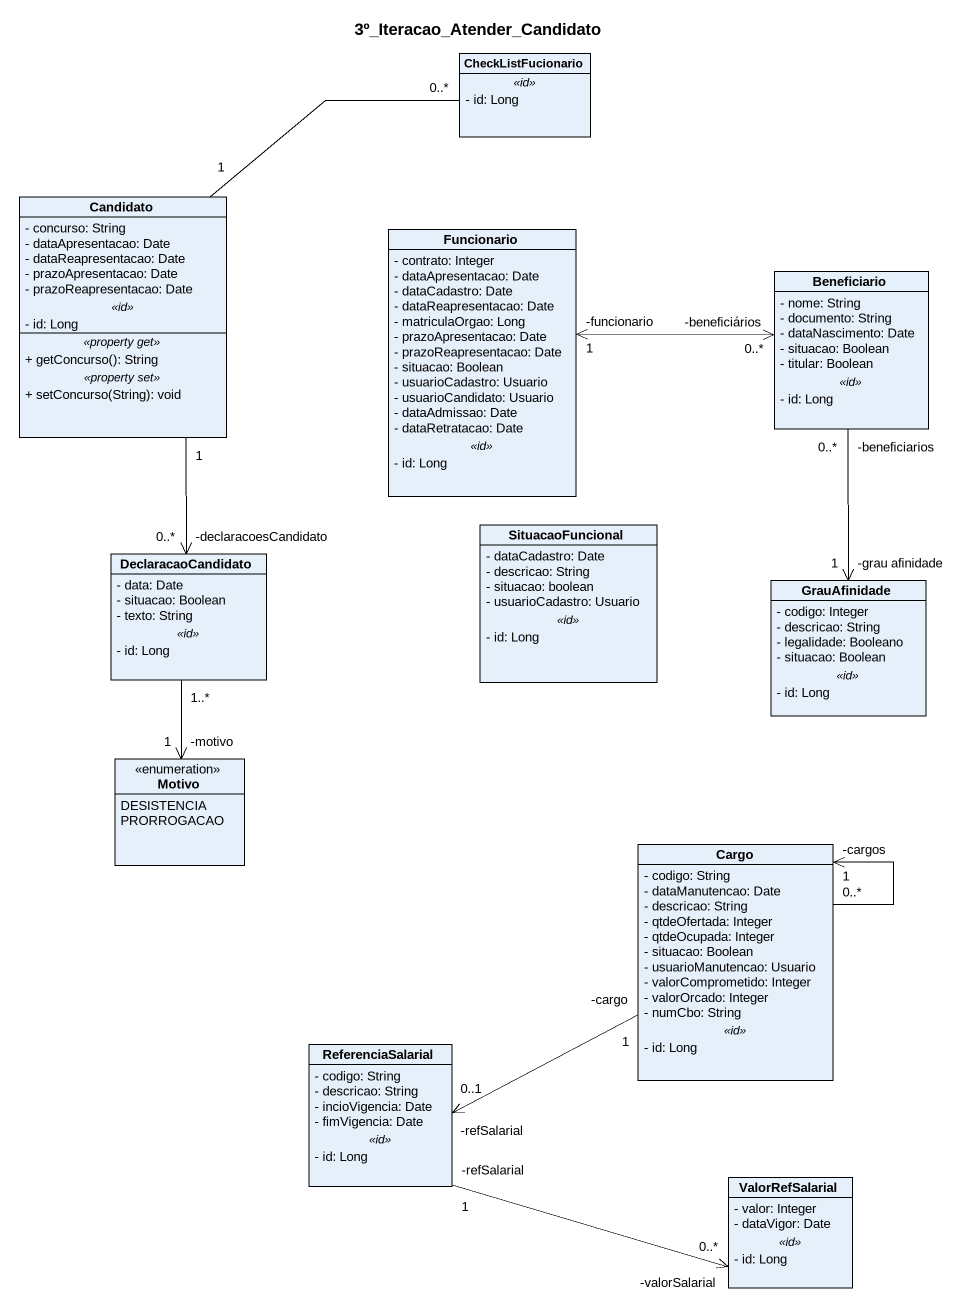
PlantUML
@startuml
title 3º_Iteracao_Atender_Candidato
hide circle
hide empty members
skinparam classAttributeIconSize 0
class CheckListFucionario {
  .. <<id>> ..
  - id: Long
}
class Candidato {
  - concurso: String
  - dataApresentacao: Date
  - dataReapresentacao: Date
  - prazoApresentacao: Date
  - prazoReapresentacao: Date
  .. <<id>> ..
  - id: Long
  .. <<property get>> ..
  + getConcurso(): String
  .. <<property set>> ..
  + setConcurso(String): void
}
class Funcionario {
  - contrato: Integer
  - dataApresentacao: Date
  - dataCadastro: Date
  - dataReapresentacao: Date
  - matriculaOrgao: Long
  - prazoApresentacao: Date
  - prazoReapresentacao: Date
  - situacao: Boolean
  - usuarioCadastro: Usuario
  - usuarioCandidato: Usuario
  - dataAdmissao: Date
  - dataRetratacao: Date
  .. <<id>> ..
  - id: Long
}
class Beneficiario {
  - nome: String
  - documento: String
  - dataNascimento: Date
  - situacao: Boolean
  - titular: Boolean
  .. <<id>> ..
  - id: Long
}
class SituacaoFuncional {
  - dataCadastro: Date
  - descricao: String
  - situacao: boolean
  - usuarioCadastro: Usuario
  .. <<id>> ..
  - id: Long
}
class DeclaracaoCandidato {
  - data: Date
  - situacao: Boolean
  - texto: String
  .. <<id>> ..
  - id: Long
}
class GrauAfinidade {
  - codigo: Integer
  - descricao: String
  - legalidade: Booleano
  - situacao: Boolean
  .. <<id>> ..
  - id: Long
}
enum Motivo {
  DESISTENCIA
  PRORROGACAO
}
class Cargo {
  - codigo: String
  - dataManutencao: Date
  - descricao: String
  - qtdeOfertada: Integer
  - qtdeOcupada: Integer
  - situacao: Boolean
  - usuarioManutencao: Usuario
  - valorComprometido: Integer
  - valorOrcado: Integer
  - numCbo: String
  .. <<id>> ..
  - id: Long
}
class ReferenciaSalarial {
  - codigo: String
  - descricao: String
  - incioVigencia: Date
  - fimVigencia: Date
  .. <<id>> ..
  - id: Long
}
class ValorRefSalarial {
  - valor: Integer
  - dataVigor: Date
  .. <<id>> ..
  - id: Long
}
Candidato "1" -right- "0..*" CheckListFucionario
Candidato "1" --> "-declaracoesCandidato\n0..*" DeclaracaoCandidato
Funcionario "-funcionario\n1" <-right-> "-beneficiários\n0..*" Beneficiario
Beneficiario "-beneficiarios\n0..*" --> "-grau afinidade\n1" GrauAfinidade
DeclaracaoCandidato "1..*" --> "-motivo\n1" Motivo
Cargo "0..*" --> "-cargos\n1" Cargo
Cargo "-cargo\n1" -left-> "-refSalarial\n0..1" ReferenciaSalarial
ReferenciaSalarial "-refSalarial\n1" -right-> "-valorSalarial\n0..*" ValorRefSalarial
@enduml
